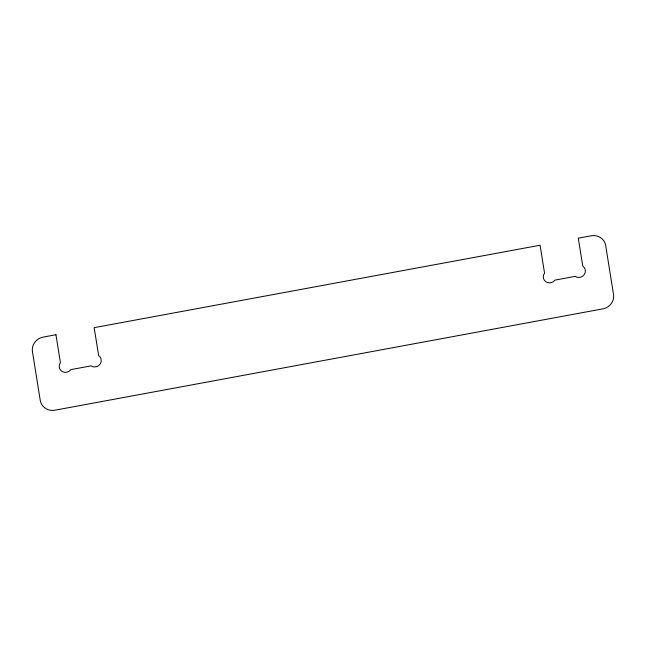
<?xml version="1.0" encoding="UTF-8"?>
<svg xmlns="http://www.w3.org/2000/svg" width="646" height="646" viewBox="0 0 646 646"><rect width="100%" height="100%" fill="white"/><g stroke="black" fill="none" stroke-linecap="round" stroke-linejoin="round"><path stroke-width="0.97" d="M55.952 334.733L43.234 337.083A12.993 12.306 -23 0 0 32.445 351.626L40.246 400.367A12.993 12.306 -23 0 0 54.934 410.202L603.865 308.667A12.993 12.306 -23 0 0 613.676 295.448L605.528 244.584A12.993 12.306 -23 0 0 592.172 235.645L578.291 238.156L582.773 266.104A6.492 6.153 -23 0 1 584.154 274.72A6.492 6.153 -23 0 1 575.142 276.383L554.938 280.122A6.492 6.153 -23 0 1 545.935 281.793A6.492 6.153 -23 0 1 544.554 273.169L540.072 245.23L94.171 327.659L98.644 355.607A6.492 6.153 -23 0 1 100.025 364.223A6.492 6.153 -23 0 1 91.021 365.886L70.818 369.625A6.492 6.153 -23 0 1 61.806 371.288A6.492 6.153 -23 0 1 60.425 362.672L55.952 334.733"/></g></svg>
